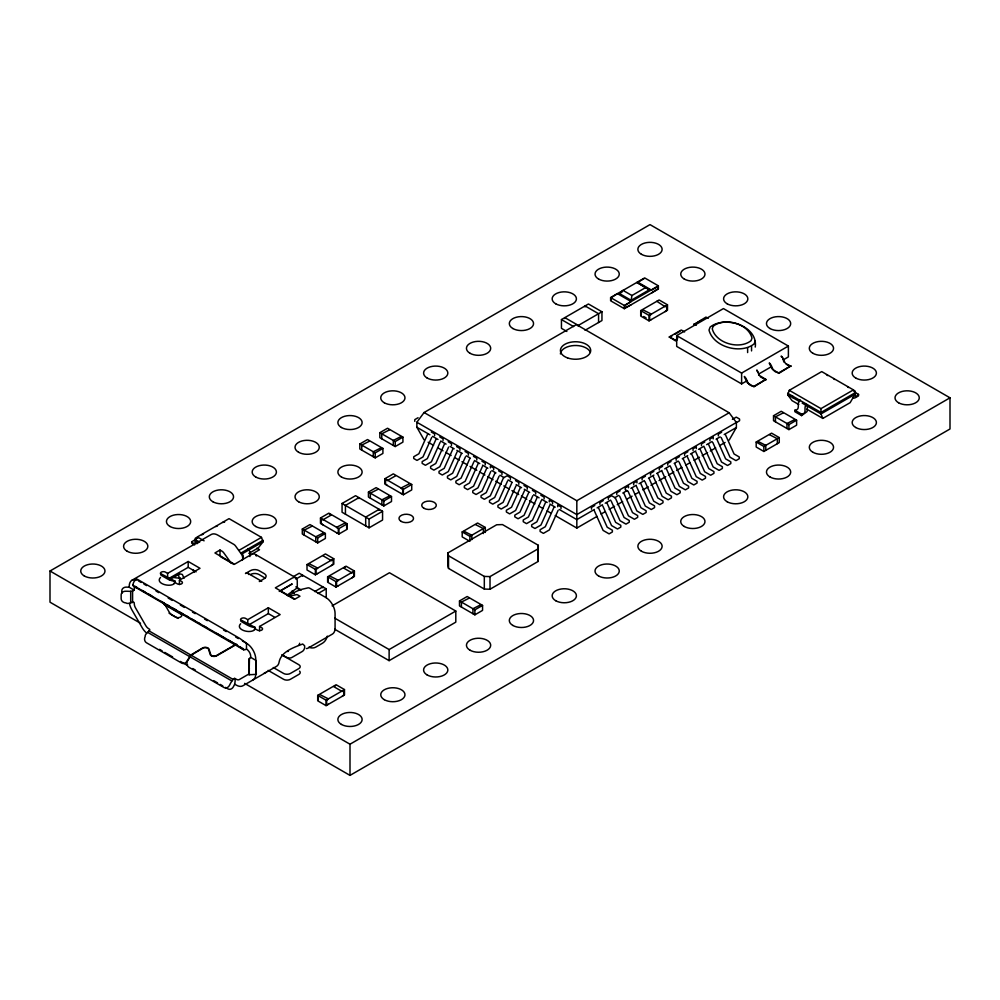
<?xml version="1.0" encoding="UTF-8"?>
<svg xmlns="http://www.w3.org/2000/svg" width="1000" height="1000" viewBox="0 0 1000 1000"><rect width="100%" height="100%" fill="white"/><g stroke="black" fill="none" stroke-linecap="round" stroke-linejoin="round"><path stroke-width="1.5" d="M538.237 561.4L538.275 545.25L502.488 524.587L496.688 524.763L447.875 552.938L447.875 565.588L448.512 568.4L484.312 589.062L490.012 589.237L538.237 561.4L538.275 545.25M248.738 659.475L249.112 674.775L256.337 674.338L255.775 660.312L250.712 657.387L248.738 659.475L249.338 668.875M201.838 534.875L203.487 533.95M631.138 300.3L631.912 295.512L645.713 287.538L649.3 289.812L631.138 300.3L619.438 293.55L623.013 290.375L631.912 295.512M755.25 340.9L754.15 343.875C740.763 354.6 713.35 347.1 709.013 330.075L710.113 327.1C724.525 315.35 758.213 325.513 755.25 347.062M174.262 583.175L175.037 581.163L161.762 574.212A4.775 1.013 21.2 0 0 162.213 575.9L167.275 578.825A4.775 1.013 21.2 0 0 173.575 581.038L175.037 581.163M254.4 629.45L255.188 627.438L241.912 620.487A4.775 1.013 21.2 0 0 242.362 622.175L247.425 625.1A4.775 1.013 21.2 0 0 253.725 627.312L255.188 627.438M215.8 526.587L217.425 525.9M427.663 434.137L418.888 453.762L413.713 456.75L413.713 458.5L417 460.4L422.975 456.95L431.75 437.337M436.1 439.012L427.325 458.625L422.15 461.613L422.15 463.375L425.438 465.275L431.413 461.825L440.188 442.2M444.538 443.875L435.763 463.5L430.588 466.488L430.588 468.237L433.875 470.138L439.85 466.7L448.612 447.075M452.975 448.75L444.2 468.375L439.025 471.362L439.025 473.113L442.312 475.012L448.288 471.562L457.05 451.95M461.413 453.625L452.638 473.237L447.45 476.225L447.45 477.987L450.75 479.888L456.725 476.438L465.487 456.812M469.85 458.488L461.075 478.113L455.887 481.1L455.887 482.85L459.188 484.75L465.15 481.312L473.925 461.688M478.275 463.363L469.513 482.987L464.325 485.975L464.325 487.725L467.625 489.625L473.587 486.175L482.362 466.562M486.712 468.237L477.95 487.85L472.762 490.838L472.762 492.6L476.05 494.5L482.025 491.05L490.8 471.425M495 473.013L486.225 492.638L481.05 495.625L481.05 497.375L484.338 499.275L490.312 495.825L499.087 476.213M507.525 481.087L498.75 500.7L492.775 504.15L489.487 502.25L489.487 500.5L494.663 497.512L503.438 477.887L507.1 475.775L510.387 477.675L510.387 479.425M511.875 482.762L503.1 502.375L497.925 505.363L497.925 507.125L501.213 509.025L507.188 505.575L515.962 485.95M520.312 487.625L511.538 507.25L506.362 510.238L506.362 511.987L509.65 513.888L515.625 510.438L524.4 490.825M528.75 492.5L519.975 512.112L514.8 515.112L514.8 516.862L518.088 518.763L524.062 515.312L532.825 495.7M537.188 497.375L528.413 516.987L523.237 519.975L523.237 521.737L526.525 523.638L532.5 520.188L541.263 500.562M545.625 502.238L536.85 521.862L531.663 524.85L531.663 526.6L534.963 528.5L540.938 525.05L549.7 505.438M554.062 507.113L545.288 526.725L540.1 529.725L540.1 531.475L543.4 533.375L549.362 529.925L558.138 510.312M236.675 644.262L216.713 655.788A3.812 2.2 0 0 1 212.887 656.325A3.812 2.2 0 0 1 210.263 654.625L208.525 649.2A3.337 1.925 0 0 0 206.225 647.712A3.337 1.925 0 0 0 202.875 648.188L191.15 655.212L187.512 660.987A4.775 3.875 -71 0 0 188.787 667.188L224.05 687.55A4.775 3.875 -71 0 0 229.537 685.238C231.2 681.612 236.8 672.525 234.688 684.188L233.487 686.6A4.775 3.875 -71 0 1 228.012 688.913L225.4 687.4M196.975 543.8L195.725 539.862L197.35 536.938L229.037 518.638L261.475 537.362L263.087 541.75L258.212 547.975L248.837 553.387M798.737 404.513L792.038 400.637L787.675 394.712L789.287 390.325L821.725 371.6L853.413 389.888L855.025 392.812L855.025 394.275L850.15 402.663L822.85 418.425L806.775 409.15M729.15 440.112L736.375 427.5L736.375 422.488L729.15 412.762L576.413 324.588L424.087 412.525L416.863 422.25L416.863 427.262L424.087 439.888M135.525 586.475A5.962 3.45 60 0 0 134.288 589.2C133.9 592.375 128.175 591.05 125.9 591.225A4.775 3.875 9.2 0 0 121.15 594.862L121.15 598.763A4.775 3.875 9.2 0 0 125.9 602.913C128.312 605.163 134.9 599.5 134.288 603.75A5.962 3.45 60 0 0 135.525 607.9L145.712 625.538A5.962 3.45 60 0 0 148.688 628.688C152.775 630.163 144.388 633.25 145.162 636.525A4.775 3.875 -71 0 0 146.438 642.738L181.7 663.1A4.775 3.875 -71 0 0 187.175 660.788L190.812 655.013L202.537 648A3.812 2.2 0 0 1 206.363 647.45A3.812 2.2 0 0 1 208.988 649.15L210.725 654.575A3.337 1.925 0 0 0 213.025 656.062A3.337 1.925 0 0 0 216.375 655.588L235.012 644.837M248.738 671.162L249.425 670.062M242.438 640.925L246.488 643.263L246.488 649.112L244.975 649.737L243.65 649.775L135.675 587.425C129.775 586.975 135.312 576.675 138.588 580L239.825 638.45L246.488 643.263A13.125 7.575 60 0 1 255.775 659.338L255.775 673.888A13.125 7.575 60 0 1 253.05 679.887M222.662 522.438L224.625 522.087M806.612 404.438C802.763 407.238 807.913 413.663 801.6 414.137L794.85 410.25L794.85 411.7L801.6 415.6L807.1 411.562L807.5 405.863M800.325 400.1C795.812 402.663 801.312 409.712 794.85 410.25M677.5 338.413L676.65 340.55L675.45 340.875L669.35 336.887L681.275 330L684.613 331.938M160.5 577.475C154.462 583.638 171.713 588.413 175.2 582.625L177.312 583.85A2.988 1.725 0 0 0 181.537 583.85A2.988 1.725 0 0 0 181.537 581.413L179.425 580.188L179.425 584.575M240.637 623.75C234.613 629.9 251.863 634.688 255.35 628.9L257.462 630.112A2.988 1.725 0 0 0 261.675 630.112A2.988 1.725 0 0 0 261.675 627.675L259.575 626.462L259.575 630.85M132.75 585.163L235.863 644.375L243.65 649.775M50 571.013L650 224.613L950 397.812L950 428.988L350 775.387L50 602.188L50 571.013L140.538 623.288M566.85 331.463L561.45 328.338L561.45 319.575L588.45 303.988L601.95 311.775L601.95 320.55L585.075 330.288M610.612 297.575L644.663 277.913L658.375 285.825L658.375 289.025L624.325 308.688L610.612 300.775L610.612 297.575L624.325 305.487L658.375 285.825M644.15 278.6L637.85 282.238L651.562 290.15L657.85 286.512L657.85 288.85L651.562 292.962M619.438 293.55L622.025 292.05M359.825 443.988L367.525 439.538L382.912 448.425L382.912 453.425L375.213 457.863L359.825 448.988L359.825 443.988L375.213 452.875L382.912 448.425M379.837 432.675L387.537 428.237L402.925 437.113L402.925 442.113L395.225 446.55L379.837 437.675L379.837 432.675L395.225 441.562L402.925 437.113M194.662 544.913L191.713 543.212L191.713 541.75L195.087 539.8M131.95 580.275L211.25 534.487A13.125 7.575 60 0 1 217.812 535.138L233.725 544.325A4.775 2.75 60 0 1 235.662 546.15L241.238 553.888A7.163 5.75 43 0 1 242.3 560.325M418.062 417.725L414.775 419.625L414.775 421.375M564.825 318.6L564.825 317.625L578.325 325.425L601.95 311.775M161.287 574.587A2.988 1.725 0 0 1 161.287 572.15A2.988 1.725 0 0 1 165.5 572.15L167.613 573.375L188.2 561.487L200.012 568.312L179.425 580.188M168.9 578.475L188.2 567.337L196.075 571.875M231.363 563.375L223.85 552.962A4.775 2.75 60 0 0 221.912 551.138L220 550.037L214.938 552.962L234.513 564.263L259.538 549.738L256.837 548.175M169.275 579.725L179.85 573.888L182.338 574.45L183.762 577.638A5.962 3.45 60 0 0 184 578.288M640.713 310.6L659.125 299.975L667.487 304.812L667.487 310.238L649.075 320.875L640.713 316.038L640.713 310.6L649.075 315.438L667.487 304.812M239.025 550.325L261.475 537.362M263.087 540.288L241.625 552.675L241.625 554.138L263.087 541.75M384.938 478.7L393.312 473.862L411.725 484.487L411.725 489.925L403.35 494.762L384.938 484.125L384.938 478.7L403.35 489.325L411.725 484.487M342.062 503.475L355.562 495.688L382.562 511.275L382.562 520.037L369.062 527.825L342.062 512.25L342.062 503.475L369.062 519.062L382.562 511.275M320.475 517.987L328.837 513.15L347.25 523.787L347.25 529.225L338.888 534.05L320.475 523.425L320.475 517.987L338.888 528.612L347.25 523.787M302.3 529.025L309.988 524.587L325.375 533.462L325.375 538.462L317.688 542.9L302.3 534.025L302.3 529.025L317.688 537.913L325.375 533.462M368.438 492.062L376.125 487.625L391.512 496.512L391.512 501.512L383.825 505.95L368.438 497.062L368.438 492.062L383.825 500.95L391.512 496.512M669.35 337.425L672 335.9M674.65 334.375L679.95 331.312M701.975 319.925L694.025 324.513L705.95 317.087L708.175 318.375M746.95 380.812L741.612 383.9L676.688 346.413L676.688 335.588L723.45 308.575L788.388 346.062L788.388 356.9L783.037 359.988M307.013 564.562L325.425 553.925L333.8 558.763L333.8 564.2L315.387 574.825L307.013 569.987L307.013 564.562L315.387 569.388L333.8 558.763M293.825 576.362L299.225 573.237L326.213 588.825L326.213 597.6M295.85 579.087L302.6 575.188L302.6 576.163M279.237 591.438L292.213 583.938L280.075 591.05L294.425 599.338M286.825 595.337L297.275 587.837L297.275 581.025A7.163 4.138 -60 0 0 292.213 578.1L275.35 587.837L294.913 599.138L299.975 596.213L298.075 595.112A4.775 2.75 60 0 0 296.137 594.7L289.175 596.312M288.087 595.975L293.15 593.05A7.163 1.013 -24.2 0 1 302.362 589.175L307.95 587.888A4.775 2.75 60 0 1 309.887 588.3L325.8 597.487A13.125 7.575 60 0 1 335.075 613.55L335.075 628.1A13.125 7.575 60 0 1 332.362 634.113L308.337 647.975A13.125 7.575 60 0 1 306.413 648.562M241.425 620.862A2.988 1.725 0 0 1 241.425 618.425A2.988 1.725 0 0 1 245.65 618.425L247.763 619.65L268.337 607.762L280.15 614.575L259.575 626.462M327.625 576.812L346.037 566.175L354.4 571.013L354.4 576.45L335.988 587.075L327.625 582.238L327.625 576.812L335.988 581.638L354.4 571.013M345.462 567.112L343.738 568.112L352.1 572.938L353.825 571.95L353.825 576.175L352.1 577.775M249.05 624.75L268.337 613.6L274.9 617.388M314.738 591.562L322.837 586.875L322.837 587.85M318.113 593.5L326.213 588.825M332.113 605.85L389.462 572.75L455.8 611.05L455.8 622.15L389.125 660.65L334.712 629.237M469.9 541.337L462.2 536.9L462.2 531.9L477.587 523.013L485.288 527.45L485.288 532.45M676.688 335.588L741.612 373.075L788.388 346.062M462.2 531.9L469.9 536.337L485.288 527.45M758.988 373.875L771.012 366.925M249.475 673.688L239.288 679.575A5.962 3.45 60 0 1 236.312 679.275L234.688 678.337M744.4 376.438C748.288 379.988 746.338 385.462 753.95 386.3L765.875 379.425L753.95 386.85L747.387 382.762L744.4 376.975M769.35 362.9C773.238 366.463 771.287 371.938 778.9 372.775L790.825 365.9L778.9 373.325L772.337 369.237L769.35 363.45M424.087 412.525L576.825 500.712L729.15 412.762M732.387 419.363L736.263 417.125L739.562 419.025L739.562 420.775L735.975 422.85M736.375 422.488L576.825 514.6L416.863 422.25M594.763 505.487L591.475 507.388L591.475 509.15M603.2 500.625L599.913 502.525L599.913 504.275M620.075 490.875L616.788 492.775L616.788 494.538M645.387 476.262L642.1 478.162L642.1 479.925M653.825 471.4L650.525 473.3L650.525 475.05M662.575 466.337L659.287 468.237L659.287 470M671.012 461.475L667.725 463.375L667.725 465.125M679.45 456.6L676.162 458.5L676.162 460.25M687.887 451.725L684.6 453.625L684.6 455.387M704.762 441.987L701.475 443.888L701.475 445.637M721.637 432.25L718.337 434.15L718.337 435.9M594.4 509.462L576.825 519.612L559.3 509.5M597.1 507.9L602.513 504.775M605.212 503.212L610.625 500.1M614.675 497.75L618.737 495.412M622.788 493.062L626.85 490.725M630.9 488.387L636.312 485.262M639.012 483.7L644.425 480.575M648.487 478.237L653.888 475.112M656.6 473.55L662 470.425M664.712 468.862L670.113 465.75M674.175 463.4L678.225 461.062M682.288 458.725L687.7 455.6M690.4 454.038L695.812 450.913M698.512 449.35L703.925 446.225M706.625 444.675L712.038 441.55M716.087 439.2L720.15 436.863M724.2 434.525L736.375 427.5M447.875 552.938L448.512 555.75L484.312 576.425L490.012 576.587L538.237 548.75M555.2 515.575L576.825 528.062L597.038 516.388M601.087 514.05L605.125 511.712M609.175 509.387L614.562 506.275M617.263 504.712L622.65 501.6M626.7 499.263L632.087 496.15M634.788 494.6L638.825 492.262M642.875 489.925L648.263 486.812M650.962 485.262L656.35 482.137M659.05 480.588L665.788 476.7M668.487 475.138L673.875 472.025M676.575 470.475L681.963 467.362M686.012 465.025L690.05 462.688M694.1 460.35L699.488 457.238M702.188 455.688L707.575 452.575M710.275 451.012L715.662 447.9M719.712 445.562L725.1 442.45M773.525 415.725L781.225 411.287L796.612 420.175L796.612 425.175L788.913 429.613L773.525 420.725L773.525 415.725L788.913 424.613L796.612 420.175M459.487 600.95L467.175 596.512L482.562 605.4L482.562 610.388L474.875 614.837L459.487 605.95L459.487 600.95L474.875 609.837L482.562 605.4M334.712 618.138L389.125 649.55L455.8 611.05M756.188 442.038L771.575 433.15L779.262 437.587L779.262 442.587L763.875 451.475L756.188 447.025L756.188 442.038L763.875 446.475L779.262 437.587M317.7 695.375L336.112 684.737L344.487 689.575L344.487 695.013L326.075 705.638L317.7 700.812L317.7 695.375L326.075 700.2L344.487 689.575M335.538 685.675L333.812 686.675L342.188 691.5L343.913 690.512L343.913 694.737L342.188 696.338M789.287 390.325L820.975 408.625L853.413 389.888M855.025 392.812L820.975 412.475L787.675 393.25M855.025 394.275L820.975 413.938L802.2 403.1M852.638 397.575L853.5 398.288L855.2 397.788L858.538 395.875L858.538 394.412C851.925 400.962 858.175 389.95 853.512 390.513M244.6 683.363L350 744.212L950 397.812M249.112 674.775L249.425 658.375M677.663 337.7L675.675 340.312L669.35 336.887M135.675 587.425L136.988 587.4M134.288 590.175L129.225 587.25L126.575 587.112A4.775 3.875 9.2 0 0 121.812 590.75L121.812 593.35M826.5 374.637L827.725 375.6M833.612 378.562L834.475 379.5M847.55 386.613L848.413 387.55M197.688 538.075C191.688 535.5 198.575 548.8 191.713 541.75M855.163 392.463L858.538 394.412M790.825 365.9C783.2 365.062 785.15 359.575 781.263 356.025M786.363 363.862L790.825 366.438M645.713 287.538L636.825 282.4L649.3 289.812M656.825 301.3L665.188 306.737L666.912 305.738L666.912 309.975L665.188 311.575M694.025 323.963L696.263 325.25M765.875 379.425L759.55 375.55L756.963 370.012M760.3 376.75L765.875 379.975M787.675 394.712L799.513 401.55L799.513 400.087M643.675 316.488L646.062 317.863M561.45 319.575L573.6 326.587M431.325 432.025L434.613 433.925L434.613 435.675M439.762 436.9L443.05 438.8L443.05 440.55M448.2 441.763L451.488 443.663L451.488 445.425M456.637 446.637L459.925 448.537L459.925 450.288M465.075 451.512L468.363 453.413L468.363 455.163M473.5 456.375L476.8 458.275L476.8 460.025M481.938 461.25L485.238 463.15L485.238 464.9M498.663 470.9L501.95 472.8L501.95 474.55M515.538 480.637L518.825 482.537L518.825 484.3M523.975 485.513L527.263 487.413L527.263 489.162M532.413 490.387L535.7 492.287L535.7 494.038M540.85 495.25L544.138 497.15L544.138 498.913M416.863 427.262L429.913 434.787M432.612 436.35L438 439.462M440.688 441.012L446.087 444.125M450.125 446.463L454.175 448.8M456.863 450.35L462.262 453.462M466.3 455.8L470.35 458.137M474.387 460.475L479.775 463.587M482.475 465.138L487.863 468.25M491.912 470.588L495.95 472.925M500 475.25L504.038 477.587M508.088 479.925L512.125 482.262M516.175 484.6L521.562 487.713M524.263 489.263L529.65 492.375M533.688 494.712L539.087 497.825M541.775 499.375L547.175 502.488M549.862 504.05L555.25 507.163M428.137 442.225L433.55 445.35M437.6 447.688L443.013 450.812M445.712 452.362L451.125 455.487M455.175 457.825L459.225 460.175M461.938 461.737L467.337 464.85M470.037 466.413L476.8 470.312M479.5 471.875L484.913 475M487.612 476.562L493.025 479.675M495.725 481.238L501.125 484.363M503.837 485.925L509.237 489.05M511.938 490.6L518.7 494.513M521.4 496.062L526.812 499.188M529.513 500.75L534.925 503.875M538.975 506.213L543.025 508.55M547.087 510.9L551.138 513.237M329.412 514.087L331.138 515.087L322.775 519.913L321.05 518.925L321.05 523.15L322.775 524.75M295.8 577.737L254.963 554.163A7.163 4.138 -60 0 0 251.388 554.525M295.85 586.875L301.25 590M197.35 536.938L204.1 540.837M292.213 592.225L294.413 593.488L292.213 590.763M195.725 539.862L199.662 542.125M195.725 541.312L198.35 542.825M220.975 556.938L234.013 564.462M247.862 573.288L261.7 581.275A4.775 2.75 -60 0 0 259.312 581.512L264.375 578.587A5.962 3.45 0 0 0 264.375 573.713L258.975 570.6A5.962 3.45 0 0 0 250.538 570.6L245.475 573.513A4.775 2.75 -60 0 1 248.738 574.525M282.1 654.862L285.413 656.775A13.125 7.575 60 0 0 291.975 657.425L302.15 651.55A13.125 7.575 60 0 0 304.713 647.463L304.562 645.713L302.712 644.013C294.1 647.325 280.95 651.562 279.062 662.262A13.125 7.575 60 0 1 276.512 666.35L242.875 685.775A13.125 7.575 60 0 1 236.312 685.125L234.688 684.188M282.025 655.013L298.8 664.7A4.775 2.75 0 0 1 298.8 668.6L290.363 673.462A4.775 2.75 0 0 1 283.612 673.462L273.288 667.513M138.5 580.925L141.2 582.475M143.9 584.038L146.6 585.6M156.05 591.05L158.75 592.612M168.2 598.062L172.25 600.4M180.35 605.075L184.4 607.425M192.5 612.1L195.2 613.65M204.65 619.113L207.35 620.662M223.55 630.025L226.25 631.575M235.7 637.038L238.388 638.587M142.387 590.513L145.087 592.075M147.787 593.625L151.838 595.962M161.275 601.425L163.975 602.987M166.675 604.538L169.375 606.1M173.425 608.438L176.125 610M180.175 612.337L182.875 613.888M185.575 615.45L188.275 617.013M192.325 619.35L195.025 620.9M197.725 622.463L200.425 624.025M204.475 626.362L207.175 627.925M216.625 633.375L224.725 638.05M228.775 640.387L236.875 645.062M239.575 646.625L243.625 648.962M163.912 604.362L180.688 614.038A3.575 2.062 0 0 1 180.688 616.962L180.525 617.062A3.575 2.062 0 0 1 175.463 617.062L172.138 615.15A5.962 3.45 60 0 1 169.163 612L164.062 603.188M169.075 613.188L178.113 618.4M268.125 670.375L283.612 679.312A4.775 2.75 0 0 0 290.363 679.312L298.8 674.438A4.775 2.75 0 0 0 299.562 671.112M148.8 630.763L190.812 655.013M191.15 655.212L233.162 679.463M147.475 632.25L189.5 656.5M189.838 656.7L231.85 680.95M159.537 649.375L162.15 650.888M164.762 652.4L172.6 656.925M180.438 661.45L185.662 664.463A4.775 3.875 -71 0 0 187.625 664.862M192.75 668.55L195.35 670.062M213.637 680.612L217.562 682.875M220.175 684.388L222.787 685.9M781.263 356.575L782.262 357.438M137.312 579.888L136.713 579.225M247.838 548.638L249.913 551.625L249.938 556.55M756.825 370.462L758.238 372.825M241.55 552.975L243.162 555.525L243.188 558.9M297.275 587.837L299.225 590.262M784.25 362.362L783.525 361.138M782.675 358.025L783.188 359.3M758.575 374.663L758.888 375.3M725.3 434.363L734.062 453.975L739.25 456.975L739.25 458.725L735.962 460.625L729.987 457.175L721.213 437.55M716.862 439.225L725.625 458.85L730.812 461.838L730.812 463.6L727.525 465.487L721.55 462.05L712.775 442.425M708.425 444.1L717.2 463.725L722.375 466.712L722.375 468.462L719.087 470.363L713.112 466.912L704.338 447.3M699.987 448.975L708.763 468.587L713.938 471.587L713.938 473.338L710.65 475.238L704.675 471.788L695.9 452.163M691.55 453.837L700.325 473.462L705.5 476.45L705.5 478.2L702.212 480.1L696.237 476.662L687.463 457.038M683.112 458.713L691.888 478.338L697.062 481.325L697.062 483.075L693.775 484.975L687.8 481.525L679.025 461.912M674.675 463.587L683.45 483.2L688.625 486.188L688.625 487.95L685.337 489.85L679.362 486.4L670.588 466.775M666.237 468.45L675.013 488.075L680.188 491.062L680.188 492.812L676.9 494.712L670.925 491.275L662.15 471.65M657.487 473.512L666.25 493.125L671.438 496.125L671.438 497.875L668.15 499.775L662.175 496.325L653.4 476.7M649.05 478.375L657.812 498L663 500.988L663 502.75L659.712 504.65L653.737 501.2L644.963 481.575M640.612 483.25L649.388 502.875L654.562 505.863L654.562 507.612L651.275 509.513L645.3 506.062L636.525 486.45M632.175 488.125L640.95 507.738L646.125 510.737L646.125 512.487L642.837 514.388L636.862 510.938L628.088 491.312L625.225 489.663L625.225 487.912L628.513 486.012L628.513 487.762M623.737 492.987L632.513 512.612L637.688 515.6L637.688 517.362L634.4 519.263L628.425 515.812L619.65 496.188M611.213 501.062L619.987 520.675L625.962 524.125L629.25 522.225L629.25 520.475L624.075 517.487L615.3 497.863L611.638 495.75L608.35 497.65L608.35 499.4M606.862 502.738L615.638 522.35L620.812 525.35L620.812 527.1L617.525 529L611.55 525.55L602.775 505.925M598.425 507.6L607.2 527.225L612.375 530.212L612.375 531.975L609.087 533.875L603.112 530.425L594.35 510.8M822.85 418.425L820.975 413.938L820.975 408.625M256.238 674.388L255.775 672M178.312 573.65L178.487 574.587A13.125 7.575 60 0 0 179.875 579.3M299.625 643.275L299.438 644.412A5.962 3.45 60 0 1 298.575 645.35M801.6 414.137L801.6 415.6M794.688 419.613L786.988 423.5L786.988 428.5M792.763 396.188L792.763 397.65M788.913 424.613L788.913 429.613M783.138 412.95L775.45 416.838L775.45 421.838M777.337 443.7L777.337 438.7L769.65 434.812M765.8 450.363L765.8 445.363L758.112 441.475M763.875 446.475L763.875 451.475M751.55 346.275L751.55 350.913M747.625 347.95L747.625 352.575M741.612 373.075L741.612 383.9M713.2 438.875L713.2 437.113L709.912 439.012L709.912 440.775M696.325 448.612L696.325 446.863L693.037 448.762L693.037 450.513M651.388 319.55L649.65 319.938L649.65 315.712L651.388 314.113L643.012 309.875M649.075 315.438L649.075 320.875M641.287 310.875L641.287 315.1M636.95 482.887L636.95 481.138L633.663 483.038L633.663 484.787M631.125 304.75L624.837 307.913L624.837 305.575L631.125 301.562L617.425 293.637L611.125 297.663L611.125 300M624.325 305.487L624.325 308.688M598.575 322.5L598.575 313.725L585.075 305.938L585.075 306.913M578.325 325.425L578.325 326.388M576.825 500.712L576.825 528.062M561.013 508.65L561.013 506.9L557.712 505L557.712 506.75M552.575 503.775L552.575 502.025L549.288 500.125L549.288 501.875M493.675 469.775L493.675 468.013L490.375 466.125L490.375 467.875M490.012 576.587L490.012 589.237M484.312 576.425L484.312 589.062M483.363 533.562L483.363 528.562L475.662 524.675M480.637 604.837L472.95 608.725L472.95 613.725M474.875 609.837L474.875 614.837M471.825 539.675L471.825 535.225L464.125 531.337M469.9 536.337L469.9 540.087M469.1 598.175L461.413 602.062L461.413 607.062M448.512 555.75L448.512 568.4M409.425 483.762L401.05 488L402.775 489.6L402.775 493.825L401.05 493.425M403.35 489.325L403.35 494.762M401 436.562L393.3 440.45L393.3 445.45M395.613 475.8L387.25 480.625L385.513 479.625L385.513 483.862L387.25 485.462M395.225 441.562L395.225 446.55M389.588 495.95L381.9 499.837L381.9 504.837M389.462 429.9L381.763 433.787L381.763 438.787M389.125 649.55L389.125 660.65M383.825 500.95L383.825 505.95M380.988 447.875L373.288 451.763L373.288 456.75M379.188 510.3L379.188 509.325L365.688 517.112L365.688 525.887M378.05 489.288L370.35 493.175L370.35 498.175M375.213 452.875L375.213 457.863M369.45 441.213L361.75 445.1L361.75 450.087M369.062 519.062L369.062 527.825M358.938 498.6L358.938 497.638L345.438 505.425L345.438 514.188M350 744.212L350 775.387M346.675 524.05L346.675 528.288M344.95 523.062L336.587 527.288L338.312 528.888L338.312 533.112L336.587 532.725M338.888 528.612L338.888 534.05M338.288 585.75L336.562 586.138L336.562 581.912L338.288 580.312L329.925 576.087M335.988 581.638L335.988 587.075M331.488 565.525L333.225 563.925L333.225 559.7L331.488 560.688L323.125 555.862M328.375 704.312L326.65 704.7L326.65 700.475L328.375 698.875L320 694.65M328.2 577.075L328.2 581.312M326.075 700.2L326.075 705.638M323.45 532.913L315.763 536.8L315.763 541.8M318.275 695.638L318.275 699.875M317.688 537.913L317.688 542.9M317.688 573.5L315.963 573.888L315.963 569.663L317.688 568.062L309.312 563.837M315.387 569.388L315.387 574.825M311.913 526.25L304.225 530.138L304.225 535.138M268.337 607.762L268.337 613.6M250.712 657.387L250.712 656.413A5.962 3.45 60 0 0 246.488 649.112M247.763 619.65L247.763 624.025M220 550.037L220 555.887M188.2 561.487L188.2 567.337M167.613 573.375L167.613 577.75M132.587 590.913L132.587 602.612M130.688 591.312L130.688 603M129.225 587.25L129.225 586.275A13.125 7.575 60 0 1 136.1 579.9M180.5 577.925A12.125 7 0 0 1 172.512 577.075M560.413 353.963A15.15 8.75 0 0 1 574.062 345.538A15.15 8.75 0 0 1 590.312 352.238M129.537 603.775A13.125 7.575 60 0 0 131.95 609.975L142.125 627.612A13.125 7.575 60 0 0 146.287 632.788M266.325 672.225A13.125 7.575 60 0 1 264.4 672.825M288.387 651.225A5.962 3.45 60 0 1 287.512 651.5M193.988 572.425A5.962 3.45 60 0 1 193.425 569.663M220.85 556.375A2.387 1.375 60 0 1 221.812 557.288M255.775 554.913A7.163 4.138 -60 0 1 256.275 556.038M308.925 647.163A4.775 2.75 0 0 0 315.675 647.163L322.425 643.263A7.163 4.138 -60 0 0 327.312 636.112M250.538 574.487A5.962 3.45 0 0 1 258.975 574.487L264.375 577.612A5.962 3.45 0 0 1 265.325 578.325M713.2 326.25L712.25 328.812C715.975 343.438 739.562 349.9 751.062 340.675L752.013 338.113C748.288 323.475 724.7 317.025 713.2 326.25M423.875 508.263A7.275 4.2 0 0 0 436.05 506.375A7.275 4.2 0 0 0 427.137 501.225A7.275 4.2 0 0 0 423.875 508.263M401.112 521.4A7.275 4.2 0 0 0 413.288 519.513A7.275 4.2 0 0 0 404.375 514.375A7.275 4.2 0 0 0 401.112 521.4M84.288 575.962A12.125 7 0 0 0 104.562 572.825A12.125 7 0 0 0 89.725 564.25A12.125 7 0 0 0 84.288 575.962M127.137 551.225A12.125 7 0 0 0 147.425 548.088A12.125 7 0 0 0 132.575 539.513A12.125 7 0 0 0 127.137 551.225M170 526.475A12.125 7 0 0 0 190.275 523.337A12.125 7 0 0 0 175.438 514.763A12.125 7 0 0 0 170 526.475M212.862 501.737A12.125 7 0 0 0 233.137 498.6A12.125 7 0 0 0 218.287 490.025A12.125 7 0 0 0 212.862 501.737M255.712 476.987A12.125 7 0 0 0 276 473.85A12.125 7 0 0 0 261.15 465.288A12.125 7 0 0 0 255.712 476.987M298.575 452.25A12.125 7 0 0 0 318.85 449.113A12.125 7 0 0 0 304 440.538A12.125 7 0 0 0 298.575 452.25M341.425 427.5A12.125 7 0 0 0 361.712 424.363A12.125 7 0 0 0 346.863 415.8A12.125 7 0 0 0 341.425 427.5M384.288 402.762A12.125 7 0 0 0 404.562 399.625A12.125 7 0 0 0 389.725 391.05A12.125 7 0 0 0 384.288 402.762M427.137 378.013A12.125 7 0 0 0 447.425 374.875A12.125 7 0 0 0 432.575 366.312A12.125 7 0 0 0 427.137 378.013M470 353.275A12.125 7 0 0 0 490.275 350.138A12.125 7 0 0 0 475.438 341.562A12.125 7 0 0 0 470 353.275M512.863 328.525A12.125 7 0 0 0 533.138 325.387A12.125 7 0 0 0 518.288 316.825A12.125 7 0 0 0 512.863 328.525M555.712 303.788A12.125 7 0 0 0 576 300.65A12.125 7 0 0 0 561.15 292.075A12.125 7 0 0 0 555.712 303.788M598.575 279.037A12.125 7 0 0 0 618.85 275.912A12.125 7 0 0 0 604 267.337A12.125 7 0 0 0 598.575 279.037M641.425 254.3A12.125 7 0 0 0 661.712 251.163A12.125 7 0 0 0 646.862 242.587A12.125 7 0 0 0 641.425 254.3M341.425 724.425A12.125 7 0 0 0 361.712 721.287A12.125 7 0 0 0 346.863 712.712A12.125 7 0 0 0 341.425 724.425M384.288 699.675A12.125 7 0 0 0 404.562 696.538A12.125 7 0 0 0 389.725 687.975A12.125 7 0 0 0 384.288 699.675M427.137 674.938A12.125 7 0 0 0 447.425 671.8A12.125 7 0 0 0 432.575 663.225A12.125 7 0 0 0 427.137 674.938M470 650.2A12.125 7 0 0 0 490.275 647.062A12.125 7 0 0 0 475.438 638.488A12.125 7 0 0 0 470 650.2M512.863 625.45A12.125 7 0 0 0 533.138 622.312A12.125 7 0 0 0 518.288 613.737A12.125 7 0 0 0 512.863 625.45M555.712 600.712A12.125 7 0 0 0 576 597.575A12.125 7 0 0 0 561.15 589A12.125 7 0 0 0 555.712 600.712M598.575 575.962A12.125 7 0 0 0 618.85 572.825A12.125 7 0 0 0 604 564.25A12.125 7 0 0 0 598.575 575.962M641.425 551.225A12.125 7 0 0 0 661.712 548.088A12.125 7 0 0 0 646.862 539.513A12.125 7 0 0 0 641.425 551.225M684.287 526.475A12.125 7 0 0 0 704.562 523.337A12.125 7 0 0 0 689.725 514.763A12.125 7 0 0 0 684.287 526.475M727.138 501.737A12.125 7 0 0 0 747.425 498.6A12.125 7 0 0 0 732.575 490.025A12.125 7 0 0 0 727.138 501.737M770 476.987A12.125 7 0 0 0 790.275 473.85A12.125 7 0 0 0 775.438 465.288A12.125 7 0 0 0 770 476.987M812.862 452.25A12.125 7 0 0 0 833.138 449.113A12.125 7 0 0 0 818.288 440.538A12.125 7 0 0 0 812.862 452.25M855.713 427.5A12.125 7 0 0 0 876 424.363A12.125 7 0 0 0 861.15 415.8A12.125 7 0 0 0 855.713 427.5M898.575 402.762A12.125 7 0 0 0 918.85 399.625A12.125 7 0 0 0 904 391.05A12.125 7 0 0 0 898.575 402.762M684.287 279.037A12.125 7 0 0 0 704.562 275.912A12.125 7 0 0 0 689.725 267.337A12.125 7 0 0 0 684.287 279.037M727.138 303.788A12.125 7 0 0 0 747.425 300.65A12.125 7 0 0 0 732.575 292.075A12.125 7 0 0 0 727.138 303.788M770 328.525A12.125 7 0 0 0 790.275 325.387A12.125 7 0 0 0 775.438 316.825A12.125 7 0 0 0 770 328.525M812.862 353.275A12.125 7 0 0 0 833.138 350.138A12.125 7 0 0 0 818.288 341.562A12.125 7 0 0 0 812.862 353.275M855.713 378.013A12.125 7 0 0 0 876 374.875A12.125 7 0 0 0 861.15 366.312A12.125 7 0 0 0 855.713 378.013M255.712 526.475A12.125 7 0 0 0 276 523.337A12.125 7 0 0 0 261.15 514.763A12.125 7 0 0 0 255.712 526.475M298.575 501.737A12.125 7 0 0 0 318.85 498.6A12.125 7 0 0 0 304 490.025A12.125 7 0 0 0 298.575 501.737M341.425 476.987A12.125 7 0 0 0 361.712 473.85A12.125 7 0 0 0 346.863 465.288A12.125 7 0 0 0 341.425 476.987M567.575 357.925A15.15 8.75 0 0 0 590.7 350.775A15.15 8.75 0 0 0 568.4 342.788A15.15 8.75 0 0 0 567.575 357.925"/></g></svg>
